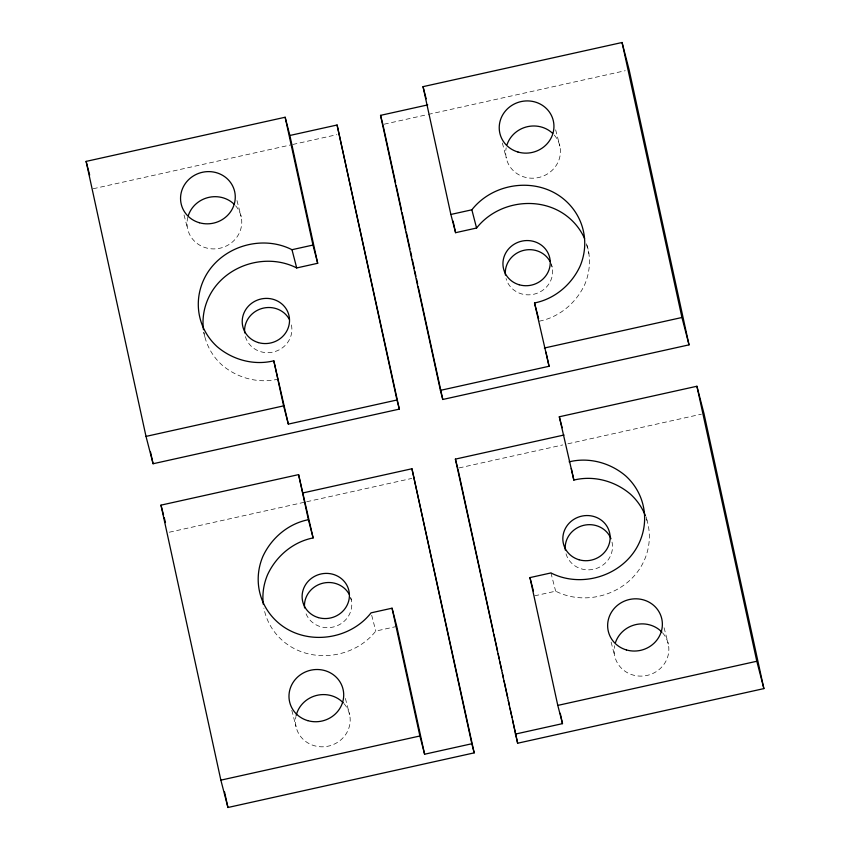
<?xml version="1.0" encoding="UTF-8"?>
<svg xmlns="http://www.w3.org/2000/svg" width="850" height="850" viewBox="0 0 850 850"><rect width="100%" height="100%" fill="white"/><g stroke="black" fill="none" stroke-linecap="round" stroke-linejoin="round"><path stroke-width="0.64" stroke-dasharray="4.25 3.19" d="M396.769 626.429L375.785 631.082C355.289 657.199 315.053 663.701 287.693 644.651A63.059 59.808 -14.5 0 1 263.893 608.133M539.24 321.183C559.311 317.273 576.268 302.866 584.768 284.442A63.059 59.808 -14.5 0 0 586.468 243.387M93.192 188.742L291.486 144.755M292.783 144.468L336.844 134.693M384.189 124.196L426.955 114.707M428.251 114.41L625.249 70.709M169.352 532.206L305.426 502.021M306.723 501.734L411.708 478.444M459.043 467.946L562.732 444.943M567.906 443.796L701.399 414.173M534.671 595.829L555.656 591.175C585.289 606.273 624.442 594.947 641.272 566.217A63.059 59.808 -14.5 0 0 645.787 516.789M278.513 379.026C258.729 383.966 237.309 378.101 221.914 364.947A63.059 59.808 -14.5 0 1 203.851 332.286M586.372 243.812L588.891 253.544M555.645 129.848L559.863 146.147M646.085 516.842L647.02 520.487M664.084 627.757L668.291 644.056M551.544 264.828L552.128 267.113M502.382 143.002L506.271 158.036M611.129 642.154L614.699 655.945M550.938 572.942L555.656 591.175M371.694 615.283L375.785 631.082M350.699 597.678L351.294 599.951M236.98 200.547L241.198 216.846M345.408 698.456L349.626 714.754M184.036 214.944L187.606 228.735M203.766 332.552L205.339 338.629M291.816 710.345L296.034 726.644M291.401 324.955A23.736 22.514 -14.5 0 1 273.02 352.091A23.736 22.514 -14.5 0 1 245.055 335.24M235.609 205.764A27.455 26.031 -14.5 0 1 219.938 248.232A27.455 26.031 -14.5 0 1 188.073 216.314M550.63 262.639A23.736 22.514 -14.5 0 1 536.733 293.399A23.736 22.514 -14.5 0 1 506.058 278.534M554.274 135.065A27.455 26.031 -14.5 0 1 539.771 177.246A27.455 26.031 -14.5 0 1 506.186 147.847M350.668 597.688A23.736 22.514 -14.5 0 1 335.304 626.439A23.736 22.514 -14.5 0 1 305.564 612.51M344.038 703.673A27.455 26.031 -14.5 0 1 329.534 745.854A27.455 26.031 -14.5 0 1 295.949 716.454M612.021 542.109A23.736 22.514 -14.5 0 1 593.64 569.256A23.736 22.514 -14.5 0 1 565.664 552.394M662.702 632.974A27.455 26.031 -14.5 0 1 648.199 675.155A27.455 26.031 -14.5 0 1 614.624 645.756"/><path stroke-width="1.27" d="M440.417 390.362L442.776 399.479L689.021 344.856L629.138 69.849L622.062 42.5L423.034 86.657L450.872 214.455L471.856 209.801C492.352 183.685 532.589 177.183 559.948 196.233A63.059 59.808 -14.5 0 1 580.061 266.209C571.551 284.633 554.593 299.041 534.523 302.951L549.058 366.265L440.417 390.362L380.534 115.366L427.752 104.89M450.872 214.455L455.589 232.688L476.574 228.034C497.069 201.917 537.306 195.415 564.666 214.466A63.059 59.808 -14.5 0 1 584.577 238.531M298.584 474.619L308.401 519.701C288.331 523.611 271.373 538.018 262.873 556.442A63.059 59.808 -14.5 0 0 282.976 626.418C310.335 645.469 350.572 638.966 371.067 612.85L392.052 608.196L396.769 626.429L424.607 754.226L471.824 743.75L474.183 752.866L227.938 807.5L220.862 780.151L160.979 505.144L298.584 474.619L313.119 537.933C293.048 541.843 276.091 556.251 267.591 574.674A63.059 59.808 -14.5 0 0 263.298 604.297M289.861 135.479L337.078 125.003L399.319 409.116L153.085 463.749L146.009 436.401L86.116 161.394L285.143 117.247L289.861 135.479L317.688 263.288L296.703 267.941C267.07 252.843 227.917 264.169 211.087 292.899A63.059 59.808 -14.5 0 0 203.458 329.694M399.319 409.116L396.961 399.999L288.331 424.108L273.796 360.793C254.012 365.734 232.592 359.858 217.196 346.715A63.059 59.808 -14.5 0 1 206.369 274.667C223.199 245.937 262.352 234.611 291.986 249.709L312.97 245.055L317.688 263.288M146.009 436.401L283.613 405.875L288.331 424.108M544.34 348.033L681.944 317.496L689.021 344.856M645.32 515.567A63.059 59.808 -14.5 0 0 630.445 494.169C615.049 481.015 593.629 475.15 573.846 480.091L559.311 416.776L696.915 386.251L703.991 413.599L763.884 688.606L517.639 743.229L455.388 459.117L564.028 435.009M303.301 492.851L411.942 468.754L474.183 752.866M515.281 734.113L562.498 723.637L557.791 705.404L529.954 577.596L550.938 572.942C580.582 588.041 619.724 576.714 636.554 547.984A63.059 59.808 -14.5 0 0 625.727 475.936C610.343 462.783 588.912 456.918 569.128 461.858M220.862 780.151L419.889 735.994L424.607 754.226M557.791 705.404L756.808 661.258L763.884 688.606M534.523 302.951L538.613 318.75M559.311 416.776L562.148 427.72M471.856 209.801L476.574 228.034M423.034 86.657L426.179 98.812M529.954 577.596L533.418 590.973M380.534 115.366L382.893 124.483M455.388 459.117L457.746 468.233M291.986 249.709L296.703 267.941M308.401 519.701L313.119 537.933M86.116 161.394L89.654 175.068M160.979 505.144L163.551 515.089M164.199 517.586L165.484 522.559M622.062 42.5L681.944 317.496M696.915 386.251L756.808 661.258M545.976 352.091L549.058 366.265M571.317 468.499L573.846 480.091M453.061 221.074L455.589 232.688M560.256 713.309L562.498 723.637M383.169 125.779L395.601 182.856M396.164 185.449L401.529 210.088M402.103 212.691L405.769 229.553M406.332 232.146L410.008 249.008M410.571 251.6L411.708 256.785M412.271 259.388L414.248 268.462M414.811 271.054L415.937 276.25M416.511 278.842L417.637 284.027M418.2 286.62L442.776 399.479M458.033 469.529L493.34 631.678M493.914 634.27L497.579 651.132M498.142 653.724L499.279 658.909M499.842 661.513L501.819 670.586M502.382 673.179L503.508 678.374M504.082 680.967L507.748 697.829M508.311 700.421L509.447 705.617M510.011 708.209L511.987 717.283M512.55 719.886L517.639 743.229M337.078 125.003L396.961 399.999M411.942 468.754L471.824 743.75M285.143 117.247L312.97 245.055M392.052 608.196L419.889 735.994M273.796 360.793L283.613 405.875M150.535 452.072L153.085 463.749M224.549 791.934L227.938 807.5M244.683 332.913A23.736 22.514 -14.5 0 1 261.63 308.571A23.736 22.514 -14.5 0 1 289.372 319.43M188.424 215.22A27.455 26.031 -14.5 0 1 234.026 204.117M505.41 275.071A23.736 22.514 -14.5 0 1 522.357 250.729A23.736 22.514 -14.5 0 1 550.099 261.587M507.089 144.521A27.455 26.031 -14.5 0 1 552.691 133.418M304.566 607.909A23.736 22.514 -14.5 0 1 321.523 583.567A23.736 22.514 -14.5 0 1 349.265 594.437M296.204 715.328A27.455 26.031 -14.5 0 1 316.126 695.544A27.455 26.031 -14.5 0 1 343.262 702.833M565.293 550.067A23.736 22.514 -14.5 0 1 583.44 525.396A23.736 22.514 -14.5 0 1 610.98 538.73M615.517 642.43A27.455 26.031 -14.5 0 1 661.938 632.134M258.432 342.603A23.736 22.514 -14.5 0 0 289.043 315.839A23.736 22.514 -14.5 0 0 250.134 304.502A23.736 22.514 -14.5 0 0 258.432 342.603M199.314 222.721A27.455 26.031 -14.5 0 0 234.706 191.771A27.455 26.031 -14.5 0 0 189.72 178.659A27.455 26.031 -14.5 0 0 199.314 222.721M519.159 284.761A23.736 22.514 -14.5 0 0 549.769 257.996A23.736 22.514 -14.5 0 0 510.861 246.659A23.736 22.514 -14.5 0 0 519.159 284.761M517.979 152.023A27.455 26.031 -14.5 0 0 553.382 121.082A27.455 26.031 -14.5 0 0 508.385 107.971A27.455 26.031 -14.5 0 0 517.979 152.023M318.325 617.599A23.736 22.514 -14.5 0 0 348.936 590.835A23.736 22.514 -14.5 0 0 310.027 579.498A23.736 22.514 -14.5 0 0 318.325 617.599M307.743 720.63A27.455 26.031 -14.5 0 0 343.145 689.679A27.455 26.031 -14.5 0 0 298.148 676.568A27.455 26.031 -14.5 0 0 307.743 720.63M579.052 559.757A23.736 22.514 -14.5 0 0 609.662 532.992A23.736 22.514 -14.5 0 0 570.754 521.656A23.736 22.514 -14.5 0 0 579.052 559.757M626.407 649.931A27.455 26.031 -14.5 0 0 661.81 618.991A27.455 26.031 -14.5 0 0 616.813 605.869A27.455 26.031 -14.5 0 0 626.407 649.931"/></g></svg>
